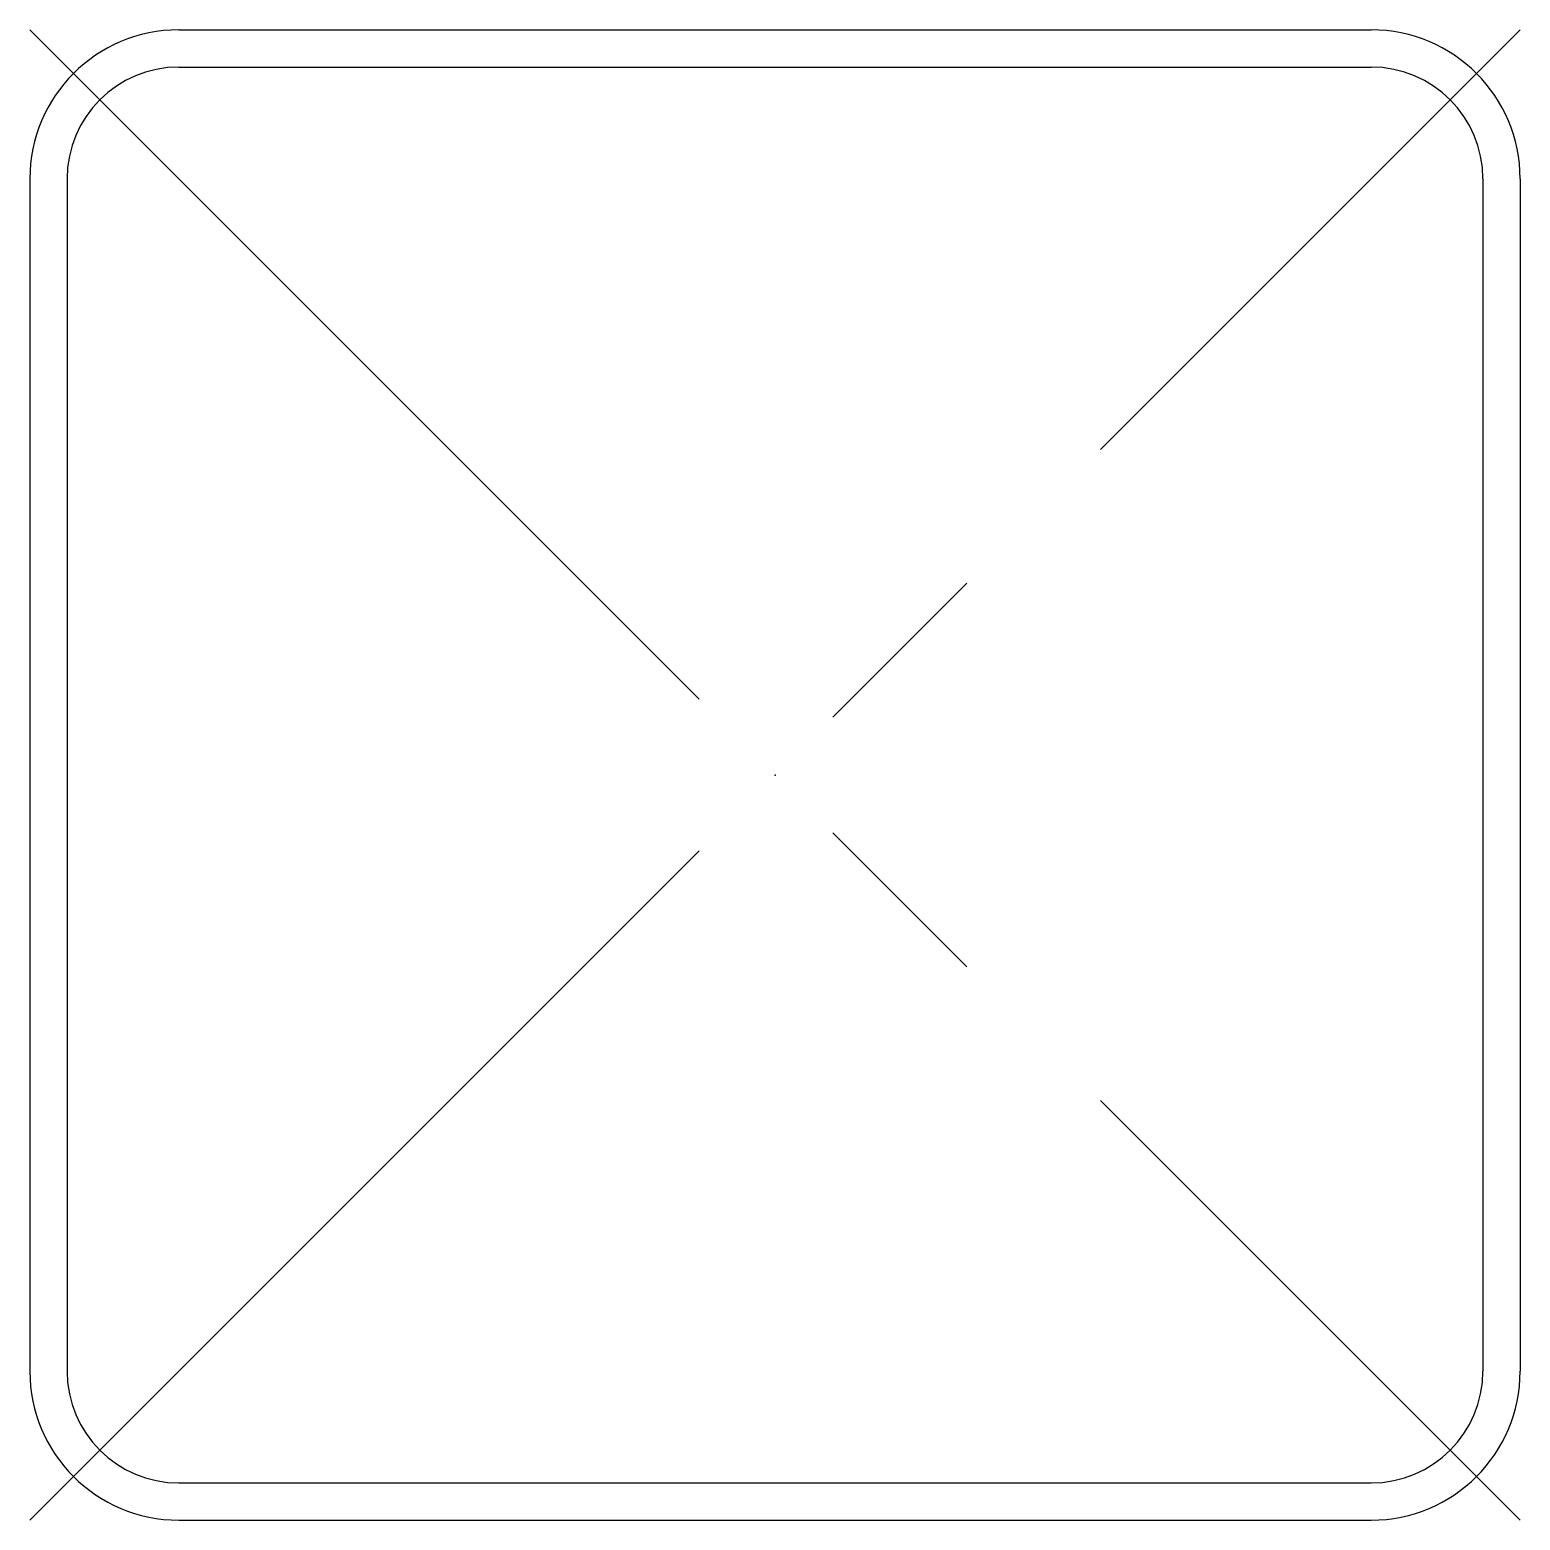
# Model space of a CAD drawing. Header units: millimetres. Extents: x -10 to 10, y -10 to 10.
import ezdxf

# ---------------------------------------------------------------- set-up
doc = ezdxf.new("R2010")
doc.units = ezdxf.units.MM
doc.header["$PDSIZE"] = -1
doc.linetypes.add('CENTERX2', pattern=[20.32, 12.7, -2.54, 2.54, -2.54])

msp = doc.modelspace()

# ---------------------------------------------------------------- linework, layer by layer
at = {"color": 7, "linetype": 'CENTERX2'}
for p, q in [((-10, 10), (10, -10)), ((-10, -10), (10, 10))]:
    msp.add_line(p, q, dxfattribs=at)
at = {"color": 7, "linetype": 'Continuous'}
for p, q in [((-8, 10), (8, 10)), ((-8, 9.5), (8, 9.5)), ((-10, 8), (-10, -8)), ((-9.5, 8), (-9.5, -8)), ((9.5, 8), (9.5, -8)), ((10, 8), (10, -8)), ((-8, -9.5), (8, -9.5)), ((-8, -10), (8, -10))]:
    msp.add_line(p, q, dxfattribs=at)
for centre, radius, start, end in [((-8, 8), 2, 90, 180), ((8, 8), 2, 0, 90), ((-8, 8), 1.5, 90, 180), ((8, 8), 1.5, 0, 90), ((-8, -8), 2, 180, 270), ((-8, -8), 1.5, 180, 270), ((8, -8), 2, 270, 0), ((8, -8), 1.5, 270, 0)]:
    msp.add_arc(centre, radius, start, end, dxfattribs=at)
msp.add_point((0, 0), dxfattribs=at)

doc.saveas('drawing.dxf')
